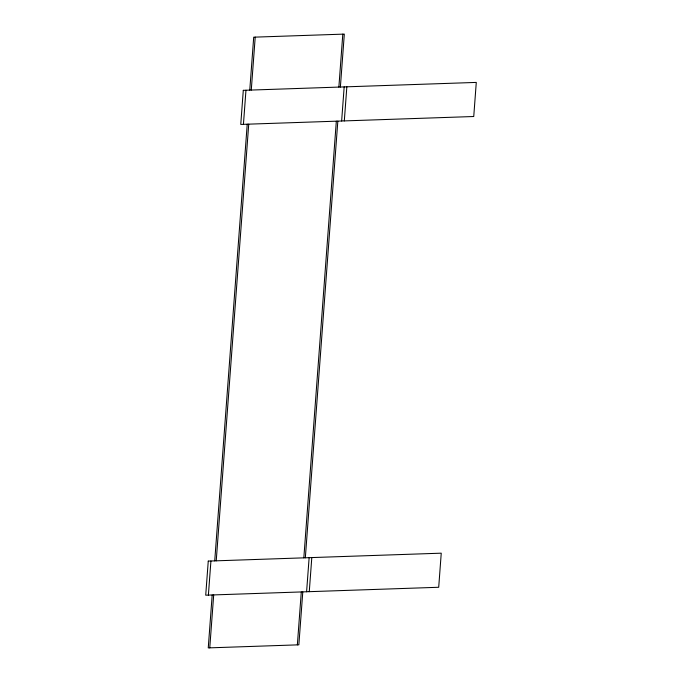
<?xml version="1.0" encoding="UTF-8"?>
<svg xmlns="http://www.w3.org/2000/svg" width="682" height="682" viewBox="0 0 682 682"><rect width="100%" height="100%" fill="white"/><g stroke="black" fill="none" stroke-linecap="round" stroke-linejoin="round"><path stroke-width="1.02" d="M208.385 595.096L210.926 561.005M243.431 124.337L245.963 90.237M212.187 594.968L208.249 647.9L298.852 644.822L302.791 591.891M214.728 560.868L247.225 124.209M249.765 90.109L253.704 37.178L344.316 34.1L340.378 87.032M209.758 647.849L213.696 594.917M216.228 560.817L248.734 124.158M251.274 90.058L255.213 37.126M297.352 644.874L301.291 591.942M303.831 557.842L336.328 121.183M338.869 87.083L342.807 34.151M305.331 557.791L337.837 121.132M306.593 591.763L309.134 557.663M341.639 120.995L344.171 86.904M309.27 591.669L311.802 557.578M344.308 120.91L346.848 86.81M208.257 561.09L205.717 595.19L438.705 587.27L441.245 553.179L208.257 561.09M243.295 90.331L240.755 124.422L473.743 116.511L476.283 82.411L243.295 90.331"/></g></svg>
